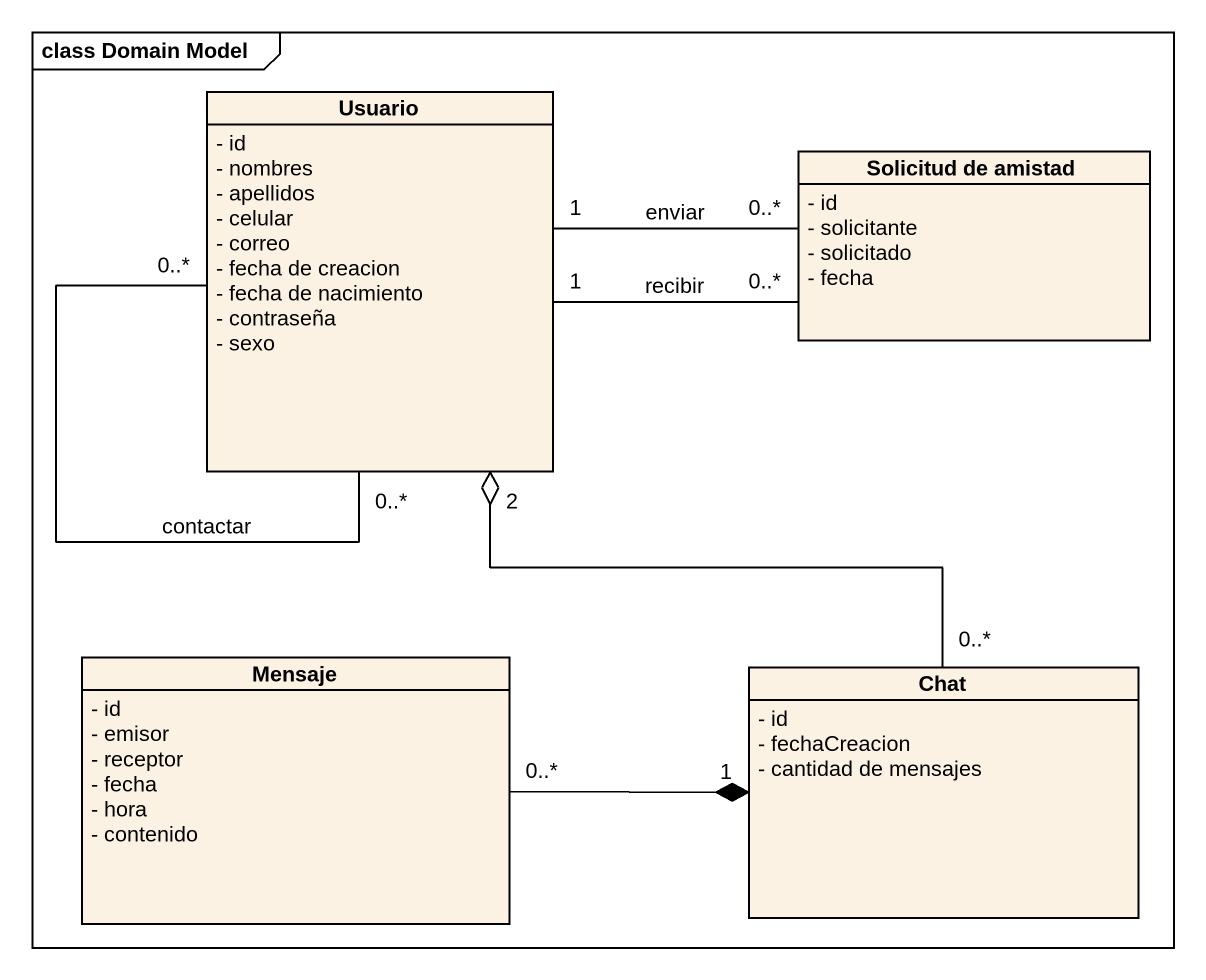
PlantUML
@startuml
mainframe class Domain Model
hide circle
hide empty members
skinparam classAttributeIconSize 0
class Usuario {
  - id
  - nombres
  - apellidos
  - celular
  - correo
  - fecha de creacion
  - fecha de nacimiento
  - contraseña
  - sexo
}
class "Solicitud de amistad" as Solicitud_de_amistad {
  - id
  - solicitante
  - solicitado
  - fecha
}
class Mensaje {
  - id
  - emisor
  - receptor
  - fecha
  - hora
  - contenido
}
class Chat {
  - id
  - fechaCreacion
  - cantidad de mensajes
}
Usuario "0..*" -- "0..*" Usuario : contactar
Usuario "1" -right- "0..*" Solicitud_de_amistad : enviar
Usuario "1" -right- "0..*" Solicitud_de_amistad : recibir
Mensaje "0..*" -right-* "1" Chat
Chat "0..*" -up-o "2" Usuario
@enduml
